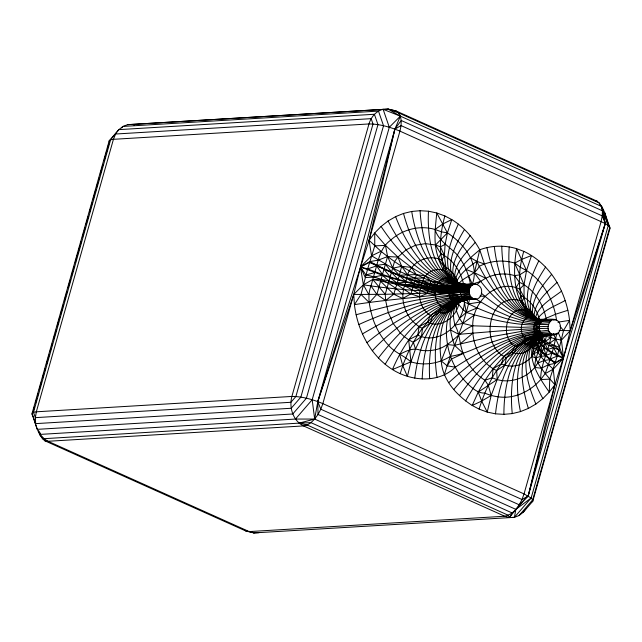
<?xml version="1.0" encoding="UTF-8"?>
<svg xmlns="http://www.w3.org/2000/svg" width="642" height="642" viewBox="0 0 642 642"><rect width="100%" height="100%" fill="white"/><g stroke="black" fill="none" stroke-linecap="round" stroke-linejoin="round"><path stroke-width="0.96" d="M38.632 430.638L39.932 434.417L43.608 438.486L44.779 440.757L245.974 531.062L253.991 532.916L514.419 517.332L519.057 515.566L523.142 512.372L532.796 501.217L609.9 228.737L609.82 227.3C606.192 218.625 604.668 207.583 597.221 201.243L396.026 110.938L388.009 109.084L127.581 124.668L122.943 126.434L118.858 129.628L109.204 140.783L32.1 413.263L32.18 414.7C35.808 423.375 37.332 434.417 44.779 440.757L47.998 441.279L303.53 425.927L307.165 424.988L310.961 422.645L314.66 419.057L317.79 401.579L369.046 240.333L374.711 232.934L381.091 226.457L388.089 220.992L395.6 216.635L403.513 213.441L411.707 211.451L420.069 210.712L428.463 211.218C427.219 237.548 431.737 275.073 461.117 284.149M552.272 334.225C542.626 330.341 551.478 312.774 559.022 322.172C561.509 325.815 560.964 331.569 557.055 334C547.329 334.827 537.041 335.124 527.772 339.658C514.515 333.704 523.455 308.658 537.402 318.817C512.244 306.491 512.669 272.569 516.577 248.655C504.572 245.043 491.499 245.421 479.743 249.786C470.401 257.739 459.945 265.908 455.876 277.962L456.326 283.21M400.215 373.7C404.155 360.074 410.069 347.049 417.765 335.14C424.145 324.266 433.976 316.289 442.033 306.844C452.851 301.507 464.479 298.795 476.605 299.18C478.98 298.618 480.649 296.564 481.323 294.301C483.675 284.767 474.326 282.143 466.75 284.534C457.441 284.639 458.813 300.905 467.793 299.71L462.352 300.568L459.503 300.087C443.076 302.775 430.341 315.182 419.122 326.618C408.039 339.441 399.035 353.927 392.455 369.551C411.129 381.252 438.518 383.619 455.242 367.216C483.346 348.919 514.9 333.11 548.685 330.245M599.66 204.694L601.57 206.459L605.278 223.528L554.929 384.719L549.263 392.118L542.875 398.594L535.877 404.059L528.366 408.416L520.461 411.61L512.26 413.6L503.906 414.339L495.512 413.833L487.206 412.084L479.117 409.115L472.199 405.479L478.242 392.069L484.983 380.257L493.088 368.685L503.898 356.334L511.57 352.049C522.468 357.032 533.093 349.336 536.054 338.591C527.371 355.516 544.52 372.841 554.929 384.719L528.173 496.009C520.477 502.542 515.414 514.049 504.724 516.232L249.184 531.592L245.974 531.062L244.682 530.083M454.472 281.373L450.05 278.508C436.993 260.403 439.272 236.328 444.858 215.945L436.761 212.967L428.463 211.218M479.117 409.115C489.549 374.792 513.327 334.514 553.877 334.667L543.461 334.755L538.405 335.501C529.201 330.253 535.235 315.8 545.925 319.973C537.86 320.639 530.886 315.768 525.541 310.206C517.195 291.701 518.118 270.547 523.76 251.359L516.577 248.655L526.536 270.555C543.589 281.445 553.95 300.761 556.582 320.527M509.218 246.913C507.405 273.211 511.104 312.59 542.025 319.997L538.229 319.202L541.816 320.045M503.906 414.339C503.809 384.381 512.468 338.302 549.191 334.787M523.76 251.359C550.387 263.637 566.268 292.038 569.558 320.39L563.507 330.582L557.561 355.178L549.761 379.157L549.263 392.118C539.039 377.464 523.559 355.195 536.784 338.061M457.834 302.695C452.008 308.633 453.067 317.774 455.001 325.149C460.073 333.928 459.367 344.272 463.251 353.477C467.601 364.303 474.944 374.117 484.983 380.257L492.286 377.737L493.088 368.685L501.378 363.821L503.898 356.334L515.317 346.319L526.793 339.137L533.149 337.146C540.556 339.153 547.795 332.837 555.507 334.594C550.346 334.755 542.201 337.395 539.874 330.774C523.551 332.155 507.758 336.922 492.262 342.001C478.138 346.375 465.249 354.32 450.435 356.326C438.783 363.677 424.145 365.98 410.936 361.855C403.946 355.564 394.581 352.554 388.426 345.155C381.324 337.531 376.116 328.327 372.785 318.48C369.912 307.983 366.726 296.492 371.028 285.939C372.232 281.485 373.443 277.023 374.703 272.577C378.258 260.933 379.968 247.9 390.585 240.22C402.39 229.491 419.563 224.893 434.987 229.459C438.655 241.272 449.737 246.512 457.369 255.083C464.351 263.517 468.612 273.885 470.554 284.599L472.392 284.077C479.879 263.34 463.837 243.631 447.434 232.885L436.761 212.967C435.188 229.86 431.641 251.841 443.413 265.868L443.237 270.146L450.05 278.508L458.412 283.451L459.327 283.788L455.21 281.854L458.412 283.451L466.766 284.719M456.59 304.236L456.285 310.576L459.423 318.312L462.818 323.383L472.745 325.799L521.2 327.348L548.067 326.345M422.203 378.9C423.198 349.152 432.226 307.093 466.164 299.782C431.504 306.138 418.648 347.603 414.756 378.138M456.703 282.865L449.89 276.253L445.58 271.004L445.885 267.168L444.384 255.556L440.42 246.793L435.517 244.995L425.405 243.623L415.382 245.276L406.041 249.85L397.936 257.081L394.509 261.559L385.24 294.309L385.649 300.52L388.298 312.574L393.233 323.552L400.167 332.821L404.259 336.625L408.681 339.811L417.765 335.14C440.677 346.062 464.832 322.509 464.543 299.557M444.858 215.945L451.775 219.572L447.434 232.885L445.107 244.425L444.384 255.556L441.816 260.074L451.519 279.045L454.472 281.292M476.605 299.18L473.379 298.811L470.69 296.524L462.882 298.209L453.372 301.258L443.437 307.59L430.036 323.183L422.476 328.407L421.473 336.536L415.494 349.071L410.936 361.855L407.397 376.397L402.767 365.651L399.645 354.368C405.985 351.158 413.207 347.25 420.406 350.227C425.341 350.997 430.381 350.845 435.268 349.778C450.772 346.768 458.605 331.505 472.745 325.799C472.183 302.502 496.242 277.954 519.715 289.101L524.081 297.278L527.194 310.832L530.412 314.46L534.112 317.268L537.442 318.873M495.512 413.833C498.633 383.924 510.799 341.135 545.339 335.22C512.308 343.029 509.483 386.002 512.26 413.6M395.6 216.635C407.943 248.655 434.12 290.786 474.205 284.101L471.3 285.754L470.217 287.223L456.494 287.199L455.017 292.431C421.698 297.439 387.768 299.268 354.416 304.661C357.45 330.221 370.362 355.483 392.455 369.551L410.936 361.855L408.681 339.811L413.384 342.322L415.494 349.071M417.765 335.14L419.122 326.618L427.468 322.22L430.421 315.439C443.534 308.168 456.486 299.461 471.918 297.88C455.178 297.069 439.064 301.692 424.595 310.006C405.158 320.759 387.367 334.45 372.288 350.773M42.203 438.799L299.148 423.126L314.66 419.057L318.023 414.483L320.815 409.211L322.838 403.617L353.742 294.413L360.451 266.952L369.575 262.313C400.624 277.328 434.987 292.038 470.217 287.223C468.676 290.12 468.877 293.795 470.69 296.524C431.609 295.44 395.312 314.829 362.409 333.928M554.736 319.443C546.165 318.312 536.648 320.478 539.874 330.774L534.16 329.876L521.537 331.392L490.673 336.833L454.576 345.324L447.53 344.577L441.231 360.932C442.539 380.144 456.799 395.4 472.199 405.479L481.661 401.065L491.194 395.456L497.181 379.534L504.885 365.113L513.905 352.907L516.914 347.153L526.793 339.137L542 333.824L550.812 333.294M546.663 334.731C544.151 346.006 541.888 358.132 534.762 367.449C524.747 379.615 506.747 384.614 492.286 377.737M531.383 502.204L532.796 501.217L532.708 499.789L609.82 227.3L608.239 225.527L601.57 206.459L400.375 116.154L383.122 109.309C376.011 111.002 370.988 117.157 368.973 123.954L291.869 396.443C288.892 407.357 292.945 420.719 303.53 425.927L504.724 516.232L509.523 517.556L514.419 517.332L515.855 509.363L519.217 504.789L522.002 499.516L524.033 493.923L554.929 384.719L553.26 369.174C545.299 361.374 532.202 351.158 536.054 338.591M501.378 363.821C511.722 368.749 524.602 365.17 531.769 356.462L533.446 348.919L531.857 347.137L535.043 341.937L536.19 338.374M551.157 334.972C549.335 350.307 540.428 364.014 540.692 379.534C531.64 389.975 518.471 397.037 504.508 397.262C497.702 397.246 490.986 395.785 484.734 393.089C477.704 393.361 472.656 388.282 467.769 383.956C457.08 373.387 450.018 359.392 447.53 344.577C445.179 330.213 445.444 312.646 457.858 302.807C454.367 309.885 445.781 315.551 438.013 311.739M543.461 334.755C527.13 334.097 519.547 351.27 506.369 357.634L504.885 365.113L496.667 370.554L497.181 379.534L478.242 392.069L481.661 401.065L487.206 412.084L491.194 395.456L488.289 385.28L484.983 380.257M477.118 284.438C486.861 275.081 501.691 271.598 514.595 275.619L519.314 282.207L516.008 287.704L520.718 295.489L519.747 300.32L527.194 310.832L534.112 317.268M475.834 284.029C468.026 286.998 452.658 277.424 449.673 289.462C447.964 293.932 449.833 299.621 454.255 301.732L459.503 300.087L464.567 299.341L474.237 298.827M459.207 301.973C457.481 316.346 441.568 329.041 427.468 322.22M542.707 336.231C541.35 347.041 534.738 356.438 534.762 367.449L541.342 368.211L548.404 364.768L555.129 363.38L563.524 358.1L570.232 330.638L601.137 221.434L602.26 215.897L602.405 210.785L601.57 206.459M454.255 301.732L439.666 312.365L432.668 316.634C421.393 311.258 416.257 296.508 421.85 285.377C422.308 274.046 435.18 265.94 445.58 271.004M549.761 379.157L540.692 379.534L545.21 373.636L548.404 364.768L553.548 347.699L556.839 333.31M536.158 338.446C535.316 349.834 547.457 356.984 555.129 363.38M127.581 124.668L388.009 109.084L396.026 110.938L398.61 112.896L400.375 116.154L394.902 129.09L360.451 266.952L382.311 275.217L389.14 281.244L396.796 284.55L410.872 293.9L419.419 296.668L427.315 293.49L430.341 283.371L430.838 281.036L425.293 275.924L411.434 267.433L397.936 257.081L385.489 245.388L374.711 232.934L374.767 245.862L367.393 269.817L361.021 294.437L354.416 304.661L353.742 294.413L363.372 284.831L372.793 279.439L381.171 279.27L405.335 284.711L428.904 288.475L443.1 289.847L469.166 290.93L449.047 293.875L442.282 292.985L421.264 287.431L413.079 287.223L404.974 285.971L372.793 279.439L385.24 294.309L460.338 292.134L469.27 292.929C431.167 298.129 393.787 308.545 358.782 324.563M469.487 299.196C464.286 325.542 451.462 349.513 444.232 375.265M422.476 328.407C405.664 320.382 397.896 298.353 406.193 281.702C406.908 264.697 426.192 252.467 441.816 260.074M538.558 336.745L539.593 337.844C537.94 344.361 536.126 351.206 531.769 356.462L535.813 357.963L540.805 356.27L545.764 355.909L555.346 362.682L563.524 358.1L561.429 340.172L558.147 332.251M443.437 307.59C435.589 303.907 433.414 293.964 436.985 286.565L449.994 288.467L469.487 288.988C439.931 291.966 410.374 283.844 382.311 275.217L373.419 277.175L365.274 277.513L360.451 266.952L369.784 261.615L378.331 260.122L387.575 256.543L397.936 257.081L401.667 266.278L398.088 280.032L393.771 294.205L385.649 300.52L376.87 294.389L371.028 285.939L363.372 284.831L360.451 266.952L371.558 255.821L380.971 251.287C403.938 270.057 431.239 285.168 461.173 288.146M599.797 203.201L398.61 112.896L388.009 109.084L400.375 116.154L401.218 120.479L394.902 129.09L369.046 240.333L371.558 255.821L392.8 268.204L401.667 266.278L411.434 267.433L416.337 274.583L413.079 287.223L427.315 293.49L435.156 295.103L442.282 292.985L444.449 285.313L425.293 275.924L416.337 274.583L399.428 275.233L384.149 268.781L369.784 261.615M463.628 284.743C461.141 271.751 453.059 259.328 440.813 253.686L435.517 244.995L447.434 232.885L441.447 231.834L434.987 229.459L442.86 223.954L451.775 219.572C463.652 226.859 473.09 237.612 479.743 249.786L474.446 272.738C491.491 297.455 517.717 324.058 550.194 321.169M536.279 348.542L533.446 348.919L537.811 337.243L549.319 343.43L559.639 347.483L563.524 358.1L528.173 496.009L519.217 504.789L318.023 414.483L317.79 401.579L394.902 129.09L401.065 125.591L602.26 215.897L605.278 223.528L608.239 225.527L531.135 498.015L514.419 517.332M374.767 245.862L385.489 245.388L387.575 256.543L376.87 294.389L369.302 302.607L361.021 294.437L353.742 294.413L317.79 401.579L320.815 409.211L522.002 499.516L528.173 496.009L605.278 223.528L602.405 210.785L401.218 120.479L401.065 125.591L399.942 131.129L369.046 240.333L380.971 251.287M32.18 414.7L32.999 411.811M33.544 409.885L34.363 406.996M35.454 403.144L36.819 398.329M37.364 396.403L38.175 393.514M39.266 389.662L41.449 381.958M42.541 378.106L43.897 373.299M44.442 371.373L45.261 368.484M46.352 364.632L47.717 359.817M48.262 357.891L49.073 355.002M50.164 351.15L50.983 348.261M51.529 346.335L52.347 343.446M53.438 339.594L54.795 334.779M55.34 332.853L56.159 329.964M57.25 326.112L58.615 321.305M59.16 319.379L59.971 316.49M60.517 314.564L61.881 309.749M62.426 307.823L63.245 304.934M64.336 301.082L65.693 296.267M66.238 294.341L67.057 291.452M68.148 287.6L70.331 279.896M71.414 276.044L72.779 271.229M73.324 269.303L74.143 266.422M75.234 262.57L76.599 257.755M77.136 255.829L77.955 252.94M78.501 251.014L79.865 246.199M80.41 244.273L81.229 241.384M82.312 237.532L83.677 232.717M84.222 230.791L85.041 227.902M86.132 224.05L88.307 216.354M89.398 212.502L90.763 207.687M91.308 205.761L92.127 202.872M93.218 199.02L94.575 194.205M95.12 192.279L95.939 189.39M96.485 187.464L97.849 182.649M98.395 180.723L99.205 177.834M100.296 173.982L101.661 169.167M102.206 167.241L103.025 164.352M104.116 160.508L105.473 155.693M106.018 153.767L106.837 150.878M107.383 148.952L108.747 144.137M519.057 515.566L532.708 499.789L531.135 498.015L515.855 509.363L314.66 419.057L312.189 399.741L389.301 127.252L400.375 116.154M380.618 281.268L393.771 294.205L402.638 298.506L410.872 293.9L413.079 287.223C431.721 289.526 450.804 292.383 469.487 288.988C465.53 288.362 426.424 293.45 439.979 280.947C445.981 274.969 453.87 279.984 459.327 283.788M540.805 356.27C541.005 350.171 536.479 345.629 535.909 339.811L536.407 338.334M432.668 316.634L430.036 323.183L421.473 336.536L413.384 342.322M458.348 224.082C450.54 241.368 439.337 268.139 457.128 283.01L460.683 284.173M537.394 318.737L531.817 315.214L522.315 301.283L524.081 297.278L524.016 284.719L526.536 270.555L531.52 255.5L521.761 259.368L514.732 263.092C503.015 259.512 490.039 260.74 479.165 266.374C475 275.274 464.078 276.461 458.42 284.069M538.831 260.756C530.822 277.432 520.012 301.13 534.369 317.3L530.798 310.961L524.482 306.419M440.813 253.686L438.309 258.782L443.237 270.146L451.519 279.045M537.346 319.09C543.742 309.709 555.643 305.881 565.185 300.488M509.523 517.556L512.147 512.95L310.961 422.645L299.148 423.126L307.165 424.988L508.352 515.293L509.523 517.556L515.855 509.363M464.503 229.427C456.069 243.824 445.973 261.583 452.819 278.524L456.799 282.616M465.619 400.969C482.07 371.14 507.076 340.91 542 333.824C525.678 333.086 511.032 342.924 497.325 350.628C481.067 361.446 466.196 374.374 453.814 389.509M385.144 364.295C402.462 334.859 427.957 305.383 462.882 298.209C427.468 303.112 399.332 330.847 378.387 358.003M545.588 267.048C537.29 280.032 528.101 294.879 530.798 310.961L535.412 317.926C538.782 305.239 551.863 298.586 561.557 291.123M464.03 300.095C440.067 308.521 438.133 339.457 441.231 360.932L447.145 365.796L451.454 359.063L463.251 353.477L454.576 345.324C450.451 333.912 447.923 321.056 452.586 309.42L457.987 302.944M511.57 352.049L515.317 346.319L527.772 339.658M459.471 395.624C479.141 367.746 506.723 338.767 542 333.824M470.161 235.542C461.189 248.229 447.129 265.403 455.298 281.501C451.735 265.772 465.899 253.076 475.265 242.355M523.142 512.372L525.846 508.713M551.687 274.278C542.699 285.393 531.704 297.808 532.555 313.055L535.051 317.814M121.643 127.943L122.943 126.434L378.475 111.082L383.523 125.728L306.411 398.217L292.76 413.986L37.228 429.346L32.1 413.263L33.512 412.276L36.329 411.803L291.869 396.443C302.559 396.443 313.031 399.565 322.838 403.617L524.033 493.923L531.135 498.015M39.932 434.417L295.472 419.057L312.189 399.741M519.715 289.101L524.016 284.719L514.732 263.092L520.349 267.249L526.536 270.555L519.522 274.888L514.595 275.619M551.558 320.109C518.238 324.387 495.472 291.179 484.445 264.022L476.821 261.31C469.358 266.671 461.421 272.192 457.136 280.57L457.136 283.17M557.039 282.352C547.61 291.596 535.251 301.234 534.104 315.382L535.276 317.726M448.71 382.696C476.516 357.361 510.671 333.15 549.592 331.938M459.423 318.312L466.285 312.445L477.07 307.951C499.508 317.525 523.848 325.374 548.388 324.403M460.274 343.839L472.841 333.15C497.935 331.16 523.029 328.696 548.164 328.343M366.935 342.708C396.403 318.472 431.512 299.477 469.792 294.83L449.047 293.875M539.673 336.52C535.139 340.557 528.912 346.271 522.339 343.005M535.877 404.059C527.387 383.9 516.89 351.399 539.609 336.568C515.117 351.222 521.384 385.641 528.366 408.416M538.839 336.978C518.921 351.712 533.703 381.805 542.875 398.594M539.577 324.932C517.508 325.574 495.736 320.494 474.534 314.901L462.818 323.383L455.001 325.149M109.292 142.211L109.204 140.783L110.617 139.795L113.433 139.314L368.973 123.954C379.663 123.954 390.135 127.076 399.942 131.129L605.278 223.528L570.232 330.638L561.429 340.172L555.675 338.944L549.319 343.43L544.841 343.205L541.663 341.095L537.811 337.243M545.21 373.636L553.26 369.174L563.524 358.1L558.981 350.026L554.126 345.436L548.822 345.42L544.841 343.205L542.017 339.61L540.853 336.055M440.42 246.793L445.107 244.425M541.599 320.125L555.531 314.259L567.865 310.287M458.717 302.398L463.893 299.934M466.164 299.782C433.045 307.823 427.965 350.147 429.659 378.668M534.072 337.483L538.405 335.501L533.149 337.146M538.189 362.971L544.239 360.451L550.098 359.608L555.346 362.682M557.304 356.077L550.298 358.982L542.177 352.338L536.166 342.748L534.369 341.536L535.677 339.153L536.271 342.459L538.518 342.106C545.09 349.585 553.966 355.307 563.524 358.1C554.094 352.795 541.487 348.598 536.913 337.989M536.816 338.318L538.518 342.106L539.497 348.518L542.329 351.856L545.949 355.355L552.064 353.092M402.349 294.068C392.077 284.334 380.016 277.408 365.956 274.969L360.451 266.952L367.641 268.918L376.621 265.892L384.149 268.781L391.588 272.601L398.233 279.503L421.85 285.377L443.381 288.812M480.601 281.421L472.392 284.077L468.516 275.996M533.943 328.503L539.256 326.874L534.264 325.085M538.75 337.066L546.165 334.883M356.101 314.765C390.312 305.343 425.14 296.524 460.667 294.437L449.954 297.206M365.956 274.969L374.703 272.577M540.54 336.32L543.341 335.565M536.921 337.652L547.225 334.98C513.464 341.103 514.94 385.842 520.461 411.61M451.077 299.124L461.542 296.524M534.224 353.26L538.14 352.289L537.346 345.717L533.494 344.995M535.958 333.607L540.781 332.468L535.035 332.235M371.028 285.939C403.529 290.328 436.383 292.583 469.166 290.93C460.266 291.099 451.711 293.458 442.988 290.288L449.488 290.168M442.282 292.985L449.215 291.508M467.48 299.493L462.352 300.568M534.16 329.876L539.352 328.873M453.372 301.258L464.567 299.341M475.321 298.723L495.078 310.23L509.636 316.594L523.286 320.815L535.348 322.677L541.383 321.698C518.455 321.353 498.176 307.622 481.339 293.217M414.09 283.668L407.1 278.443C427.46 284.181 448.846 291.99 470.217 287.223M480.344 302.029L468.475 303.915L462.047 300.865M557.858 322.164L569.558 320.39L570.232 330.638L559.158 330.518M455.483 289.55L460.868 288.772L469.487 288.988M470.426 284.759L474.936 284.149M537.266 339.377L539.312 339.096L540.861 344.12M464.84 299.702L466.638 299.469M534.738 323.785L549.119 322.637M406.065 282.151L397.221 283.066L390.143 277.713M552.136 334.49L557.055 334M472.745 325.799L472.841 333.15L458.805 334.346L450.435 329.932M413.986 284.037L405.335 284.711L396.796 284.55M387.575 256.543L392.8 268.204C412.766 277.44 434.048 287.921 456.494 287.199L438.823 282.119L430.838 281.036L414.925 280.674L399.316 275.643L391.716 272.12L385.441 264.263L376.806 265.266L369.575 262.313M602.782 212.775L604.772 212.654L606.072 217.421M553.396 320.061L556.333 319.885M449.673 289.462L436.062 289.831L442.691 291.516M535.909 339.811L537.153 339.746M494.308 246.384C497.566 275.659 510.551 318.552 545.925 319.973L538.461 320.109M39.162 431.914L40.43 435.541L43.608 438.486L47.998 441.279L249.184 531.592L253.991 532.916L258.878 532.691M443.341 288.964L428.712 289.165M455.451 289.646L460.627 289.43M436.52 288.162L428.904 288.475L421.762 285.682L404.974 285.971L419.226 293.707M423.656 278.058L407.197 278.098L399.428 275.233L392.8 268.204M455.306 290.232L460.483 290.048M537.105 320.839L542.747 320.639C510.711 318.111 489.565 288.049 476.821 261.31L470.434 257.731M460.354 291.211L455.122 291.364L449.416 290.521M421.85 285.377L414.844 280.963L437.033 286.42L450.708 286.565M403.513 213.441C411.939 245.324 433.462 288.539 472.656 284.695L463.139 285.698L437.371 285.257L430.838 281.036M455.732 288.82L460.868 288.772M385.24 294.309L361.021 294.437M295.472 419.057L314.66 419.057M545.925 319.973L540.596 319.756C509.724 311.731 502.421 273.62 501.763 246.151M539.874 319.78L544.296 320.045C509.291 317.63 493.128 277.304 486.941 247.595M455.764 288.748L450.026 288.378L444.047 286.693M479.991 296.066L484.846 296.395M450.291 287.656L460.9 288.707M540.042 319.756L542.851 320.005M535.348 322.677L540.299 323.167M455.25 290.529L460.362 291.083M411.707 211.451C416.498 240.79 431.231 283.371 466.75 284.534C431.817 282.464 421.738 239.161 420.069 210.712M458.412 283.451L466.75 284.534M451.35 285.722L461.734 287.215L471.3 285.754C432.098 288.643 401.017 256.648 381.091 226.457M455.563 283.282L464.864 284.775M595.615 200.978L597.221 201.243M447.145 365.796L455.242 367.216M453.725 283.868L463.139 285.698C427.773 282.303 403.216 250.436 388.089 220.992M559.639 347.483L555.675 338.944L542.883 335.381L545.267 341.48L550.627 337.732L549.215 334.394M443.718 287.712L449.705 289.341M132.477 124.444L134.395 124.973M458.468 302.807L458.693 304.477L462.898 309.5L466.285 312.445L474.534 314.901M367.641 268.918L382.512 274.511L398.233 279.503M435.027 293.25L421.016 288.298M456.197 282.368L460.804 283.941M249.577 531.327L253.991 532.916M522.315 301.283C488.835 289.004 478.001 345.781 506.369 357.634M527.194 310.832C506.097 303.056 498.288 339.698 516.914 347.153M448.878 304.244C455.668 307.406 461.068 299.228 467.793 299.71C434.112 306.09 432.804 350.5 437.033 377.456M466.124 269.471L474.446 272.738L485.737 278.275M558.981 350.026L548.822 345.42M429.875 285.048L436.576 287.969M430.341 283.371L437.033 286.42M477.07 307.951L468.475 303.915L466.646 299.485M443.413 265.868C450.548 269.142 455.692 275.827 458.099 283.194M448.293 275.418L451.398 277.296L458.003 283.764M496.667 370.554C482.319 363.982 474.157 348.373 472.841 333.15M422.468 283.17L429.37 286.813M519.314 282.207C534.008 288.988 543.509 304.043 546.318 319.644M520.718 295.489C530.276 299.894 536.84 309.275 539.36 319.315M530.412 314.46L537.49 318.681M423.03 281.068L429.931 284.863M399.316 275.643L406.193 281.702M383.988 269.335L390.312 277.103M559.896 326.072L563.507 330.582M401.667 266.278L407.935 275.29M376.621 265.892L382.512 274.511M539.593 337.844L541.663 341.095L543.902 346.728M363.372 284.831L368.757 294.429M557.561 355.178L553.548 347.699L547.722 349.465L544.841 343.205M553.5 333.8L555.675 338.944M606.337 218.376L609.9 228.737M602.068 207.583L608.239 225.527M383.122 109.309L389.301 127.252M479.743 249.786L484.445 264.022M543.726 347.346L545.949 355.355M540.708 344.65L542.329 351.856M39.812 432.7L40.43 435.541L39.924 432.949M464.383 302.254L466.285 312.445M36.329 411.803L35.358 417.645L35.663 423.624L291.203 408.264L300.857 397.117L377.961 124.628L374.398 114.268L118.858 129.628L110.617 139.795L33.512 412.276L35.358 417.645L290.898 402.285L295.89 396.507L373.002 124.018L371.156 118.658L115.616 134.018L113.433 139.314L36.329 411.803"/></g></svg>
